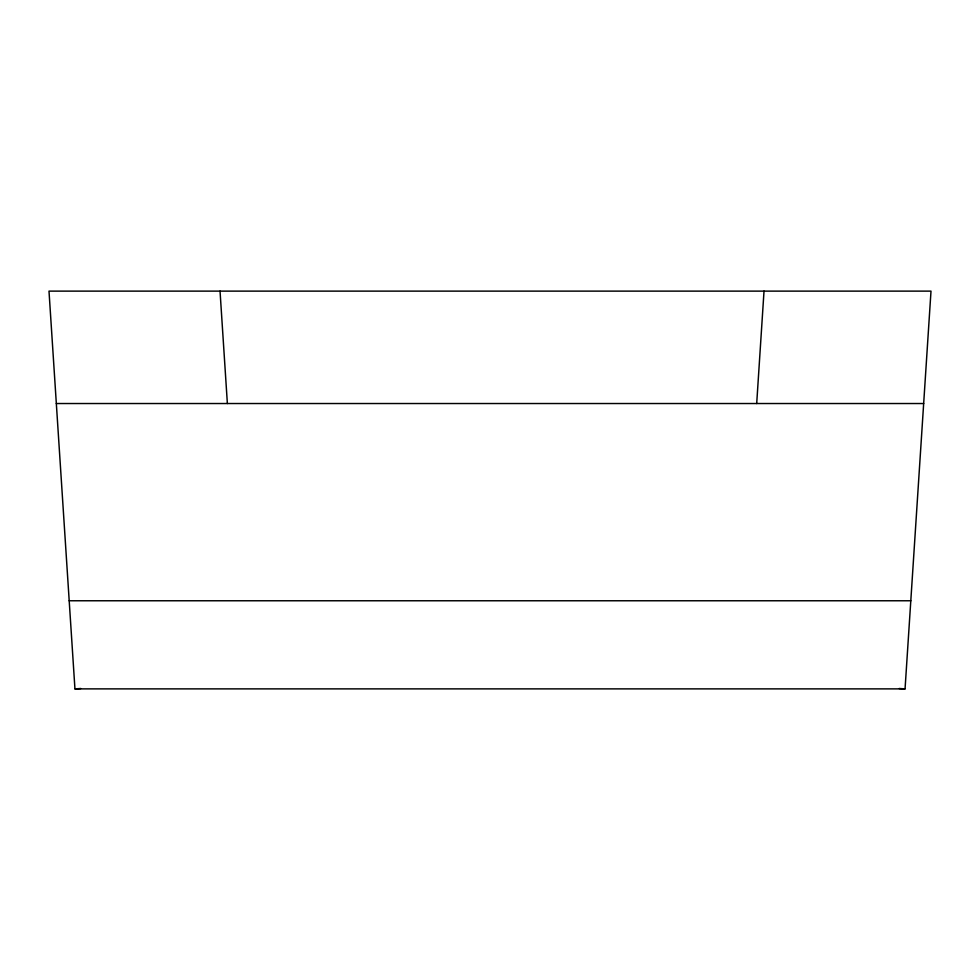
<?xml version="1.0" encoding="UTF-8"?>
<svg xmlns="http://www.w3.org/2000/svg" width="980" height="980" viewBox="0 0 980 980"><rect width="100%" height="100%" fill="white"/><g stroke="black" fill="none" stroke-linecap="round" stroke-linejoin="round"><path stroke-width="1.47" d="M756.695 403.527L764.02 291.121M905.055 688.879L931 291.121L49 291.121L74.946 688.879L905.055 688.879L899.126 688.499M74.946 688.879L80.874 688.499M56.325 403.527L923.675 403.527M69.188 600.765L910.812 600.765M220.035 291.121L227.372 403.527"/></g></svg>
